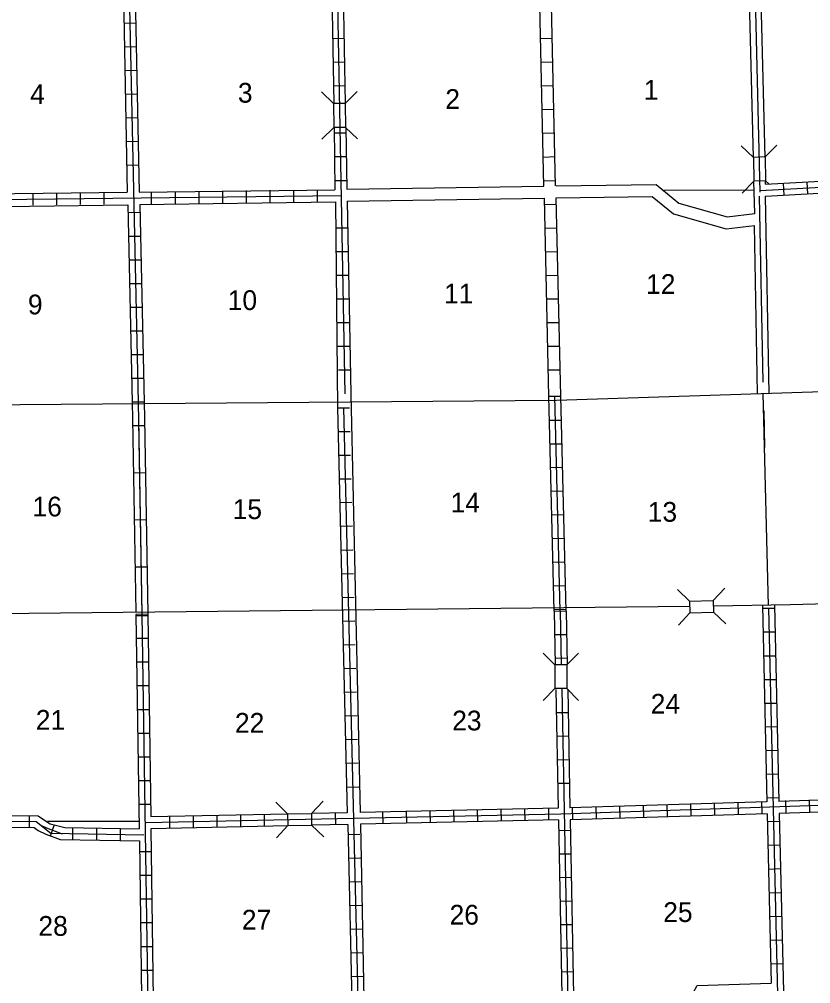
# Model space of a CAD drawing. Extents: x 1640392 to 2180867, y 15619447 to 16019250.
# Drawn here: x 1919841 to 1939875, y 15751944 to 15776360 of the extents above; entities that cross this region are included whole.
import ezdxf

# ---------------------------------------------------------------- set-up
doc = ezdxf.new("R2010")
doc.units = 0
for name, color, linetype in [('L11', 7, 'Continuous'), ('L13', 7, 'Continuous'), ('L14', 7, 'Continuous'), ('L18', 7, 'Continuous'), ('L3', 7, 'Continuous'), ('L4', 7, 'Continuous'), ('L8', 7, 'Continuous'), ('L9', 7, 'Continuous')]:
    doc.layers.add(name, color=color, linetype=linetype)

msp = doc.modelspace()

# ---------------------------------------------------------------- linework, layer by layer
at = {"layer": 'L11'}
for points in [[(1938425, 15772857), (1938317, 15777182)], [(1938725, 15772857), (1938616, 15777182)], [(1938459, 15771445), (1938432, 15772265)], [(1938733, 15772182), (1938733, 15772274)], [(1928133, 15772057), (1933117, 15772132)], [(1933429, 15772140), (1935963, 15772175), (1936541, 15771707), (1937762, 15771360)], [(1928142, 15771757), (1933133, 15771832)], [(1933433, 15771840), (1935858, 15771874), (1936400, 15771436), (1937738, 15771055)], [(1938825, 15766890), (1938733, 15771882)], [(1937762, 15771360), (1938459, 15771445)], [(1937738, 15771055), (1938455, 15771143)], [(1938525, 15766890), (1938455, 15771143)]]:
    msp.add_lwpolyline(points, dxfattribs=at)
at = {"layer": 'L13'}
msp.add_line((1938806, 15761522), (1938673, 15766886), dxfattribs=at)
for points in [[(1936138, 15772033), (1938440, 15772040)], [(1920559, 15756057), (1922875, 15756057)]]:
    msp.add_lwpolyline(points, dxfattribs=at)
at = {"layer": 'L18'}
for p, q in [((1927792, 15774224), (1927492, 15774524)), ((1928092, 15774224), (1928392, 15774532)), ((1928092, 15774224), (1927792, 15774224)), ((1927792, 15774224), (1927800, 15773624)), ((1928092, 15774224), (1928100, 15773624)), ((1927800, 15773624), (1927500, 15773324)), ((1928100, 15773624), (1927800, 15773624)), ((1928100, 15773624), (1928400, 15773332)), ((1938425, 15772865), (1938117, 15773157)), ((1938725, 15772874), (1939016, 15773174)), ((1938725, 15772874), (1938425, 15772865)), ((1938425, 15772865), (1938433, 15772265)), ((1938725, 15772874), (1938733, 15772274)), ((1938433, 15772265), (1938142, 15771957)), ((1938733, 15772274), (1938433, 15772265)), ((1938733, 15772274), (1938816, 15772190)), ((1936808, 15761632), (1936500, 15761924)), ((1937408, 15761649), (1937700, 15761957)), ((1936808, 15761632), (1937408, 15761649)), ((1936808, 15761632), (1936817, 15761332)), ((1937408, 15761649), (1937417, 15761349)), ((1936817, 15761332), (1936525, 15761024)), ((1936817, 15761332), (1937417, 15761349)), ((1937417, 15761349), (1937725, 15761057)), ((1933400, 15760015), (1933100, 15760315)), ((1933700, 15760015), (1934000, 15760315)), ((1933700, 15760015), (1933400, 15760015)), ((1933400, 15760015), (1933400, 15759415)), ((1933700, 15760015), (1933700, 15759415)), ((1933400, 15759415), (1933100, 15759115)), ((1933700, 15759415), (1933400, 15759415)), ((1933700, 15759415), (1934000, 15759115)), ((1927234, 15756257), (1927534, 15756565)), ((1926634, 15756248), (1926334, 15756540)), ((1926634, 15756248), (1927234, 15756257)), ((1926634, 15756248), (1926642, 15755948)), ((1927234, 15756257), (1927242, 15755957)), ((1926642, 15755948), (1926350, 15755640)), ((1926642, 15755948), (1927242, 15755957)), ((1927242, 15755957), (1927550, 15755665))]:
    msp.add_line(p, q, dxfattribs=at)
at = {"layer": 'L3'}
msp.add_line((1936808, 15761490), (1912417, 15761242), dxfattribs=at)
for points in [[(1939358, 15761532), (1937425, 15761499)], [(1941291, 15761590), (1939358, 15761532)]]:
    msp.add_lwpolyline(points, dxfattribs=at)
at = {"layer": 'L4'}
for points in [[(1933442, 15766715), (1949241, 15767232)], [(1907317, 15766507), (1933442, 15766715)]]:
    msp.add_lwpolyline(points, dxfattribs=at)
at = {"layer": 'L8'}
for p, q in [((1922792, 15776265), (1922492, 15776257)), ((1928067, 15775874), (1927767, 15775865)), ((1933342, 15775874), (1933042, 15775865)), ((1922800, 15775665), (1922500, 15775657)), ((1928075, 15775274), (1927775, 15775265)), ((1933358, 15775274), (1933058, 15775265)), ((1922817, 15775065), (1922517, 15775057)), ((1928083, 15774674), (1927783, 15774665)), ((1933367, 15774674), (1933067, 15774665)), ((1922825, 15774465), (1922525, 15774457)), ((1933383, 15774074), (1933083, 15774065)), ((1922842, 15773865), (1922542, 15773857)), ((1928108, 15773474), (1927808, 15773474)), ((1933400, 15773474), (1933100, 15773465)), ((1922859, 15773265), (1922559, 15773257)), ((1922867, 15772665), (1922567, 15772657)), ((1928117, 15772874), (1927817, 15772874)), ((1933408, 15772874), (1933108, 15772865)), ((1928133, 15772274), (1927833, 15772274)), ((1933425, 15772274), (1933125, 15772265)), ((1939200, 15771907), (1939183, 15772207)), ((1939800, 15771940), (1939783, 15772240)), ((1920192, 15771657), (1920192, 15771957)), ((1920792, 15771665), (1920792, 15771965)), ((1921392, 15771674), (1921392, 15771974)), ((1921992, 15771682), (1921992, 15771982)), ((1923192, 15771690), (1923192, 15771990)), ((1923792, 15771699), (1923792, 15771999)), ((1924392, 15771707), (1924392, 15772007)), ((1924992, 15771715), (1924992, 15772015)), ((1925592, 15771724), (1925592, 15772024)), ((1926192, 15771732), (1926192, 15772032)), ((1926792, 15771732), (1926792, 15772032)), ((1927392, 15771740), (1927392, 15772040)), ((1922892, 15771465), (1922592, 15771457)), ((1933442, 15771674), (1933142, 15771665)), ((1928158, 15771074), (1927858, 15771074)), ((1933450, 15771074), (1933150, 15771065)), ((1922909, 15770865), (1922609, 15770857)), ((1928167, 15770474), (1927867, 15770474)), ((1933467, 15770474), (1933167, 15770465)), ((1922925, 15770265), (1922625, 15770265)), ((1928175, 15769874), (1927875, 15769874)), ((1933483, 15769874), (1933183, 15769865)), ((1922934, 15769665), (1922634, 15769665)), ((1928192, 15769274), (1927892, 15769274)), ((1933492, 15769274), (1933192, 15769274)), ((1922950, 15769065), (1922650, 15769065)), ((1928200, 15768674), (1927900, 15768674)), ((1933508, 15768674), (1933208, 15768674)), ((1922959, 15768465), (1922659, 15768465)), ((1928208, 15768074), (1927908, 15768074)), ((1933525, 15768074), (1933225, 15768074)), ((1922975, 15767865), (1922675, 15767865)), ((1928225, 15767474), (1927925, 15767474)), ((1933533, 15767474), (1933233, 15767474)), ((1922984, 15767265), (1922684, 15767265)), ((1933250, 15766815), (1933550, 15766815)), ((1923000, 15766665), (1922700, 15766665)), ((1927900, 15766524), (1928200, 15766524)), ((1933267, 15766215), (1933567, 15766215)), ((1927917, 15765924), (1928217, 15765924)), ((1933283, 15765615), (1933583, 15765615)), ((1927925, 15765324), (1928225, 15765324)), ((1933292, 15765015), (1933592, 15765024)), ((1927942, 15764724), (1928242, 15764724)), ((1933308, 15764415), (1933608, 15764424)), ((1927958, 15764124), (1928258, 15764132)), ((1933325, 15763815), (1933625, 15763824)), ((1927975, 15763524), (1928275, 15763532)), ((1933342, 15763215), (1933642, 15763224)), ((1927983, 15762924), (1928283, 15762932)), ((1933350, 15762615), (1933650, 15762624)), ((1928000, 15762324), (1928300, 15762332)), ((1933367, 15762015), (1933667, 15762024)), ((1928017, 15761724), (1928317, 15761732)), ((1938658, 15761449), (1938958, 15761449)), ((1922784, 15761265), (1923084, 15761265)), ((1933383, 15761415), (1933683, 15761424)), ((1933682, 15761376), (1933384, 15761371)), ((1928033, 15761124), (1928333, 15761132)), ((1933693, 15760780), (1933395, 15760774)), ((1938675, 15760849), (1938975, 15760849)), ((1922800, 15760690), (1923100, 15760690)), ((1928042, 15760524), (1928342, 15760532)), ((1938683, 15760249), (1938983, 15760249)), ((1922809, 15760090), (1923109, 15760090)), ((1933705, 15760183), (1933406, 15760178)), ((1928058, 15759924), (1928358, 15759932)), ((1922817, 15759490), (1923117, 15759490)), ((1938700, 15759649), (1939000, 15759649)), ((1928075, 15759324), (1928375, 15759332)), ((1938717, 15759049), (1939016, 15759049)), ((1922825, 15758890), (1923125, 15758890)), ((1933735, 15758805), (1933437, 15758799)), ((1928092, 15758724), (1928392, 15758732)), ((1922834, 15758290), (1923134, 15758290)), ((1938725, 15758449), (1939025, 15758457)), ((1928100, 15758124), (1928400, 15758132)), ((1933747, 15758208), (1933449, 15758203)), ((1938742, 15757848), (1939042, 15757857)), ((1922850, 15757690), (1923150, 15757690)), ((1928117, 15757524), (1928417, 15757532)), ((1933758, 15757612), (1933460, 15757606)), ((1922859, 15757090), (1923159, 15757090)), ((1938758, 15757248), (1939058, 15757257)), ((1928133, 15756923), (1928433, 15756932)), ((1933770, 15757015), (1933471, 15757010)), ((1938650, 15756257), (1938642, 15756557)), ((1938767, 15756648), (1939066, 15756657)), ((1939250, 15756282), (1939242, 15756582)), ((1939850, 15756298), (1939841, 15756598)), ((1922867, 15756490), (1923167, 15756490)), ((1929650, 15756007), (1929642, 15756307)), ((1930250, 15756023), (1930242, 15756323)), ((1930850, 15756032), (1930842, 15756332)), ((1931450, 15756048), (1931442, 15756348)), ((1932050, 15756057), (1932042, 15756357)), ((1932650, 15756073), (1932642, 15756373)), ((1933250, 15756082), (1933242, 15756382)), ((1933850, 15756098), (1933842, 15756398)), ((1934450, 15756123), (1934442, 15756423)), ((1935050, 15756140), (1935042, 15756440)), ((1935650, 15756157), (1935642, 15756457)), ((1936250, 15756182), (1936242, 15756482)), ((1936850, 15756198), (1936842, 15756498)), ((1937450, 15756215), (1937442, 15756515)), ((1938050, 15756240), (1938042, 15756540)), ((1920092, 15756198), (1920092, 15755898)), ((1923650, 15755882), (1923650, 15756182)), ((1924250, 15755890), (1924250, 15756190)), ((1924850, 15755907), (1924850, 15756207)), ((1925450, 15755915), (1925450, 15756215)), ((1926050, 15755932), (1926050, 15756232)), ((1927850, 15755965), (1927842, 15756265)), ((1929050, 15755990), (1929042, 15756290)), ((1920725, 15755965), (1920625, 15755682)), ((1921192, 15755898), (1921192, 15755598)), ((1921792, 15755890), (1921792, 15755590)), ((1922392, 15755873), (1922392, 15755573)), ((1933792, 15755822), (1933494, 15755817)), ((1938783, 15756048), (1939083, 15756057)), ((1928158, 15755723), (1928458, 15755732)), ((1938800, 15755448), (1939100, 15755457)), ((1922884, 15755290), (1923184, 15755290)), ((1928175, 15755123), (1928475, 15755132)), ((1933804, 15755226), (1933505, 15755220)), ((1938808, 15754848), (1939108, 15754857)), ((1922892, 15754690), (1923192, 15754690)), ((1933815, 15754629), (1933517, 15754624)), ((1928192, 15754523), (1928492, 15754532)), ((1938825, 15754248), (1939125, 15754257)), ((1922900, 15754090), (1923200, 15754090)), ((1928208, 15753923), (1928508, 15753932)), ((1933826, 15754033), (1933528, 15754027)), ((1938842, 15753648), (1939142, 15753657)), ((1922909, 15753490), (1923209, 15753490)), ((1933838, 15753436), (1933539, 15753431)), ((1928217, 15753323), (1928517, 15753332)), ((1922917, 15752890), (1923217, 15752890)), ((1938850, 15753048), (1939150, 15753057)), ((1928233, 15752723), (1928533, 15752732)), ((1933849, 15752840), (1933551, 15752834)), ((1938867, 15752448), (1939166, 15752457)), ((1922925, 15752290), (1923225, 15752290)), ((1933860, 15752243), (1933562, 15752238)), ((1928250, 15752123), (1928550, 15752132))]:
    msp.add_line(p, q, dxfattribs=at)
for points in [[(1927400, 15803291), (1928083, 15766874)], [(1922050, 15803174), (1922850, 15766665)], [(1938592, 15771982), (1938350, 15782207)], [(1933117, 15772132), (1933008, 15777107)], [(1933417, 15772140), (1933308, 15777107)], [(1922475, 15776957), (1922575, 15771982)], [(1922775, 15776965), (1922875, 15771982)], [(1927750, 15777032), (1927800, 15774232)], [(1928042, 15777040), (1928092, 15774232)], [(1927808, 15773632), (1927833, 15772040)], [(1928108, 15773624), (1928133, 15772057)], [(1938733, 15772182), (1943683, 15772457)], [(1938592, 15772024), (1943700, 15772307)], [(1917592, 15771924), (1922575, 15771982)], [(1922875, 15771982), (1927833, 15772040)], [(1938733, 15771882), (1943691, 15772157)], [(1906992, 15771657), (1928000, 15771899)], [(1922892, 15771674), (1927842, 15771740)], [(1927842, 15771740), (1927900, 15766524)], [(1928142, 15771757), (1928233, 15766874)], [(1933250, 15766815), (1933133, 15771832)], [(1933550, 15766815), (1933433, 15771840)], [(1938670, 15767176), (1938583, 15771879)], [(1917600, 15771599), (1922592, 15771665)], [(1922592, 15771665), (1922700, 15766665)], [(1922892, 15771674), (1923000, 15766665)], [(1928233, 15766874), (1928467, 15756282)], [(1933383, 15761374), (1933250, 15766815)], [(1933533, 15761374), (1933400, 15766815)], [(1933683, 15761374), (1933550, 15766815)], [(1922700, 15766665), (1922707, 15766247)], [(1923000, 15766674), (1923007, 15766253)], [(1927900, 15766524), (1928142, 15756273)], [(1928050, 15766524), (1928783, 15736290), (1928908, 15736007), (1929192, 15735723), (1929308, 15735440), (1929025, 15735115), (1928950, 15734832), (1929150, 15730290)], [(1938685, 15766460), (1938707, 15765516)], [(1938657, 15761520), (1938767, 15756548)], [(1938808, 15761449), (1939533, 15730290)], [(1938956, 15761525), (1939066, 15756557)], [(1922792, 15761290), (1922875, 15755865)], [(1922942, 15761290), (1923100, 15750815), (1923309, 15745507), (1923834, 15735315), (1923917, 15730123)], [(1923092, 15761290), (1923167, 15756165)], [(1933383, 15761371), (1933408, 15760021)], [(1933533, 15761374), (1933558, 15760024)], [(1933683, 15761376), (1933708, 15760026)], [(1933425, 15759396), (1933482, 15756389)], [(1933575, 15759399), (1933783, 15748448)], [(1933725, 15759401), (1933782, 15756397)], [(1949433, 15756765), (1933550, 15756240), (1923050, 15756015)], [(1944033, 15756715), (1939066, 15756557)], [(1907467, 15756132), (1910867, 15756465), (1911159, 15756440), (1911259, 15756190), (1911284, 15756048), (1913134, 15755882), (1913867, 15756065), (1920267, 15756048), (1920642, 15755757), (1922992, 15755715)], [(1933482, 15756389), (1928467, 15756282)], [(1938767, 15756548), (1933782, 15756397)], [(1944041, 15756415), (1939075, 15756257)], [(1917900, 15756207), (1920317, 15756198), (1920425, 15756115)], [(1920425, 15756115), (1920625, 15755990), (1920992, 15755898)], [(1926634, 15756240), (1923167, 15756165)], [(1928142, 15756273), (1927242, 15756257)], [(1933488, 15756089), (1928475, 15755982)], [(1933488, 15756089), (1933581, 15751209)], [(1938775, 15756248), (1933788, 15756097)], [(1933788, 15756097), (1933881, 15751214)], [(1938775, 15756248), (1938875, 15751957)], [(1939075, 15756257), (1939192, 15751398)], [(1917909, 15755907), (1920217, 15755898), (1920317, 15755823)], [(1920317, 15755823), (1920517, 15755732), (1920875, 15755598)], [(1920375, 15755957), (1920575, 15755873), (1920925, 15755740)], [(1920992, 15755898), (1922875, 15755865)], [(1926650, 15755940), (1923175, 15755865)], [(1923175, 15755865), (1923242, 15750948)], [(1928158, 15755973), (1927250, 15755957)], [(1928158, 15755973), (1928267, 15751115)], [(1928475, 15755982), (1928575, 15751123)], [(1920875, 15755598), (1922884, 15755565)], [(1922884, 15755565), (1922942, 15750940)], [(1933881, 15751214), (1934900, 15751232), (1935192, 15751315), (1935583, 15751582), (1936892, 15751698), (1937000, 15751898), (1938875, 15751957)]]:
    msp.add_lwpolyline(points, dxfattribs=at)
at = {"layer": 'L9'}
for p, q in [((1922707, 15766247), (1922791, 15761348)), ((1922857, 15766251), (1922942, 15761296)), ((1923007, 15766253), (1923092, 15761299)), ((1923010, 15766071), (1922711, 15766066)), ((1923030, 15764878), (1922732, 15764873)), ((1923050, 15763685), (1922752, 15763680)), ((1923071, 15762492), (1922772, 15762486)), ((1923091, 15761299), (1922793, 15761293))]:
    msp.add_line(p, q, dxfattribs=at)
msp.add_lwpolyline([(1922850, 15766665), (1922942, 15761290)], dxfattribs=at)

# ---------------------------------------------------------------- texts
at = {"layer": 'L14'}
for s, p in [('4', (1920117, 15774215)), ('3', (1925375, 15774249)), ('1', (1935650, 15774324)), ('2', (1930625, 15774090)), ('12', (1935708, 15769407)), ('10', (1925117, 15768999)), ('11', (1930592, 15769165)), ('9', (1920059, 15768890)), ('14', (1930758, 15763874)), ('16', (1920175, 15763774)), ('15', (1925242, 15763707)), ('13', (1935750, 15763640)), ('24', (1935825, 15758782)), ('21', (1920259, 15758374)), ('22', (1925300, 15758299)), ('23', (1930800, 15758357)), ('26', (1930733, 15753440)), ('25', (1936142, 15753507)), ('28', (1920325, 15753157)), ('27', (1925475, 15753315))]:
    msp.add_text(s, height=500, rotation=360, dxfattribs=at).set_placement(p)

doc.saveas('drawing.dxf')
